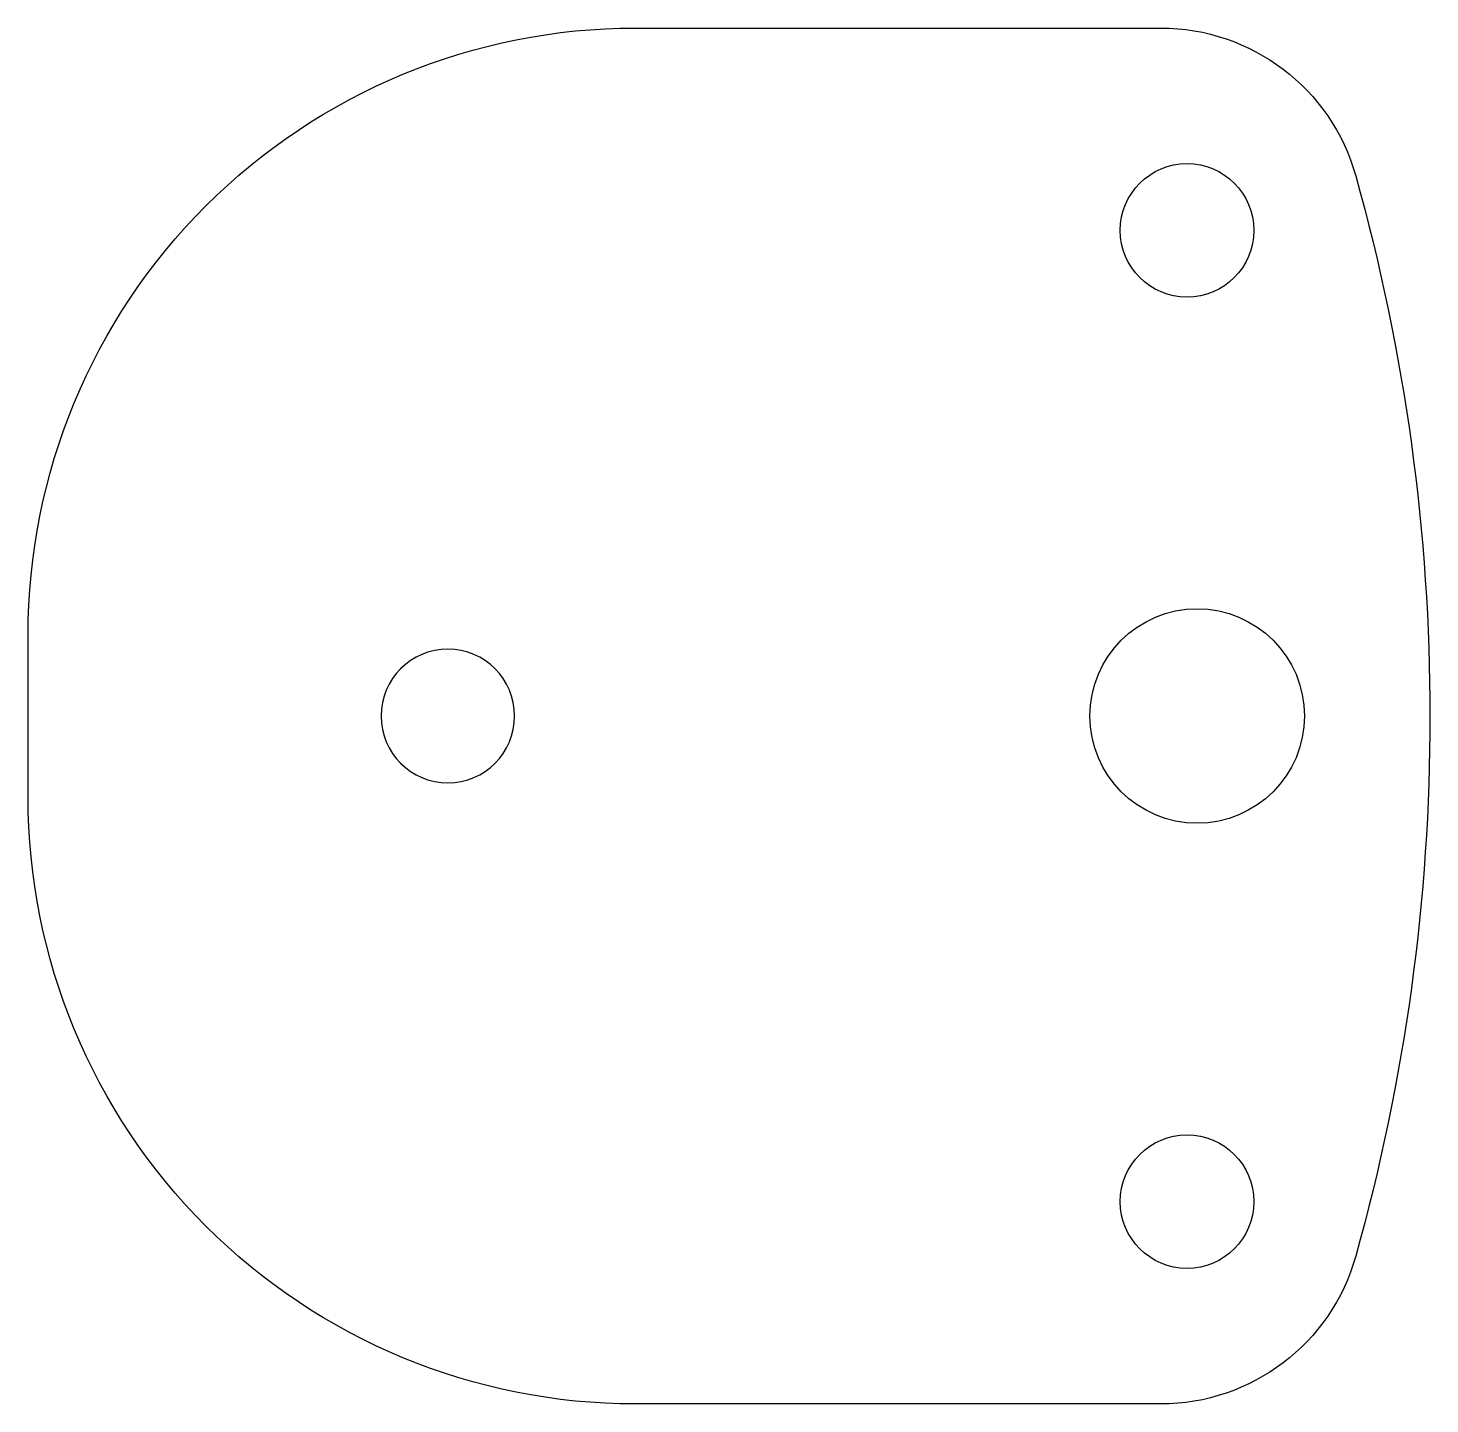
# Model space of a CAD drawing. Header units: millimetres. Extents: x -15 to 19.6, y 0 to 34.
import ezdxf

# ---------------------------------------------------------------- set-up
doc = ezdxf.new("R2010")
doc.units = ezdxf.units.MM
doc.header["$MEASUREMENT"] = 0
doc.layers.add('INTERIOR_PROFILES', color=7, linetype='Continuous')
doc.layers.add('OUTER_PROFILES', color=7, linetype='Continuous')

msp = doc.modelspace()

# ---------------------------------------------------------------- linework, layer by layer
at = {"layer": 'INTERIOR_PROFILES'}
for centre, radius in [((13.63, 29), 1.65), ((13.88, 17), 2.65), ((13.63, 5), 1.65)]:
    msp.add_circle(centre, radius, dxfattribs=at)
at = {"layer": 'INTERIOR_PROFILES', "extrusion": (0, 0, -1)}
msp.add_circle((4.63, 17), 1.65, dxfattribs=at)
at = {"layer": 'OUTER_PROFILES'}
msp.add_lwpolyline([(0, 34), (12.981, 34, -0.336322), (17.796, 30.348, -0.137376), (17.796, 3.652, -0.336322), (12.981, 0), (0, 0, -0.414214), (-15, 15), (-15, 19, -0.414214)], format="xyb", close=True, dxfattribs=at)

doc.saveas('drawing.dxf')
